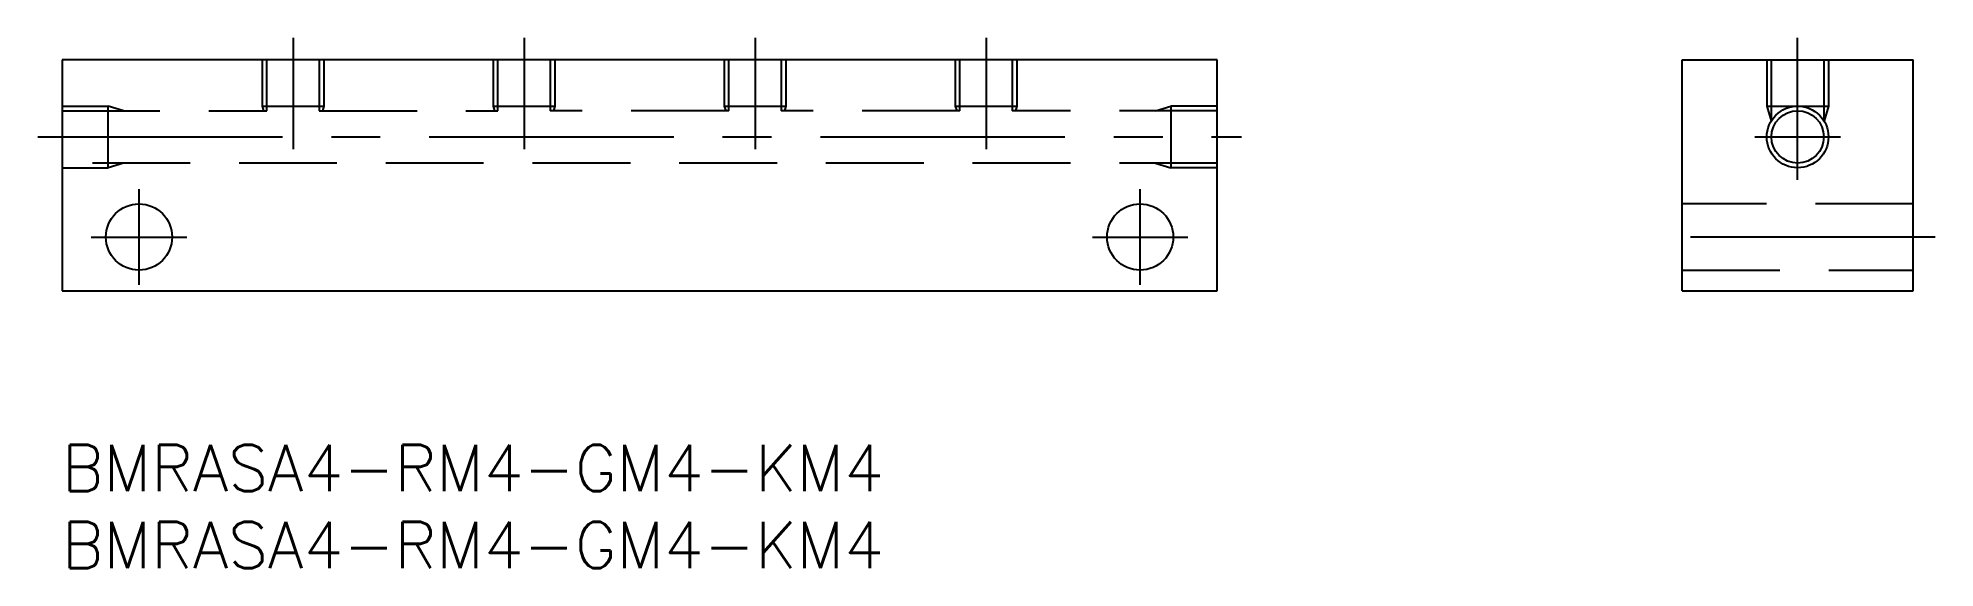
# Model space of a CAD drawing. Extents: x -2 to 122, y -8 to 26.
import ezdxf

# ---------------------------------------------------------------- set-up
doc = ezdxf.new("R2010")
doc.units = 0
doc.header["$LTSCALE"] = 0.5
doc.linetypes.add('CENTER', pattern=[50.8, 31.75, -6.35, 6.35, -6.35])
doc.linetypes.add('DASHED', pattern=[19.05, 12.7, -6.35])
for name, color, linetype in [('MSM_CENTER', 1, 'CENTER'), ('MSM_CONTINUOUS', 7, 'CONTINUOUS'), ('MSM_DASHED', 4, 'DASHED'), ('MSM_NARROW', 5, 'CONTINUOUS'), ('MSM_PART_NUMBER', 7, 'CONTINUOUS')]:
    doc.layers.add(name, color=color, linetype=linetype)
doc.styles.get("Standard").update_dxf_attribs({"font": 'txt.shx', "height": 2, "bigfont": 'bigfont.shx'})

# ---------------------------------------------------------------- blocks, each defined once
blk = doc.blocks.new('*U30')
at = {"layer": 'MSM_PART_NUMBER'}
blk.add_text('BMRASA4-RM4-GM4-KM4', height=3, dxfattribs=at).set_placement((0, -3))
blk = doc.blocks.new('*U31')
at = {"layer": 'MSM_PART_NUMBER'}
blk.add_text('BMRASA4-RM4-GM4-KM4', height=3, dxfattribs=at).set_placement((0, -8))

msp = doc.modelspace()

# ---------------------------------------------------------------- linework, layer by layer
at = {"layer": 'MSM_CENTER'}
for p, q in [((15, 26.43), (15, 19.2)), ((30, 26.43), (30, 19.2)), ((45, 26.43), (45, 19.2)), ((60, 26.43), (60, 19.2)), ((112.69, 17.22), (112.69, 26.43)), ((-1.56, 20), (76.59, 20)), ((109.91, 20), (115.48, 20)), ((5, 10.4), (5, 16.6)), ((70, 10.4), (70, 16.6)), ((1.9, 13.5), (8.1, 13.5)), ((66.9, 13.5), (73.1, 13.5)), ((121.61, 13.5), (103.67, 13.5))]:
    msp.add_line(p, q, dxfattribs=at)
at = {"layer": 'MSM_CONTINUOUS'}
for p, q in [((0, 25), (0, 10)), ((75, 25), (0, 25)), ((75, 10), (75, 25)), ((105.19, 10), (105.19, 25)), ((105.19, 25), (120.19, 25)), ((120.19, 10), (120.19, 25)), ((0, 10), (75, 10)), ((105.19, 10), (120.19, 10))]:
    msp.add_line(p, q, dxfattribs=at)
for centre, radius in [((112.69, 20), 1.7), ((5, 13.5), 2.15), ((70, 13.5), 2.15)]:
    msp.add_circle(centre, radius, dxfattribs=at)
at = {"layer": 'MSM_DASHED'}
for p, q in [((13, 25), (13, 22)), ((13.3, 21.7), (13.3, 25)), ((16.7, 25), (16.7, 21.7)), ((17, 25), (17, 22)), ((28, 25), (28, 22)), ((28.3, 21.7), (28.3, 25)), ((31.7, 25), (31.7, 21.7)), ((32, 25), (32, 22)), ((43, 25), (43, 22)), ((43.3, 21.7), (43.3, 25)), ((46.7, 25), (46.7, 21.7)), ((47, 25), (47, 22)), ((58, 25), (58, 22)), ((58.3, 21.7), (58.3, 25)), ((61.7, 25), (61.7, 21.7)), ((62, 25), (62, 22)), ((110.69, 25), (110.69, 22)), ((110.99, 21.05), (110.99, 25)), ((114.39, 25), (114.39, 21.05)), ((114.69, 25), (114.69, 22)), ((0, 22), (3, 22)), ((0, 21.7), (13.3, 21.7)), ((3, 18), (3, 22)), ((4, 21.7), (3, 22)), ((13, 22), (17, 22)), ((13, 22), (13.09, 21.7)), ((16.7, 21.7), (28.3, 21.7)), ((17, 22), (16.91, 21.7)), ((28, 22), (32, 22)), ((28, 22), (28.09, 21.7)), ((43.3, 21.7), (31.7, 21.7)), ((32, 22), (31.91, 21.7)), ((43, 22), (47, 22)), ((43, 22), (43.09, 21.7)), ((58.3, 21.7), (46.7, 21.7)), ((47, 22), (46.91, 21.7)), ((58, 22), (62, 22)), ((58, 22), (58.09, 21.7)), ((75, 21.7), (61.7, 21.7)), ((62, 22), (61.91, 21.7)), ((71, 21.7), (72, 22)), ((75, 22), (72, 22)), ((72, 22), (72, 18)), ((110.69, 22), (114.69, 22)), ((110.69, 22), (110.98, 21.04)), ((114.69, 22), (114.41, 21.04)), ((75, 18.3), (0, 18.3)), ((0, 18), (3, 18)), ((4, 18.3), (3, 18)), ((71, 18.3), (72, 18)), ((75, 18), (72, 18)), ((120.19, 15.65), (105.19, 15.65)), ((105.19, 11.35), (120.19, 11.35))]:
    msp.add_line(p, q, dxfattribs=at)
at = {"layer": 'MSM_NARROW'}
msp.add_circle((112.69, 20), 2, dxfattribs=at)

# ---------------------------------------------------------------- block references
at = {"layer": 'MSM_CONTINUOUS'}
for name in ['*U30', '*U31']:
    msp.add_blockref(name, (0, 0), dxfattribs=at)

doc.saveas('drawing.dxf')
